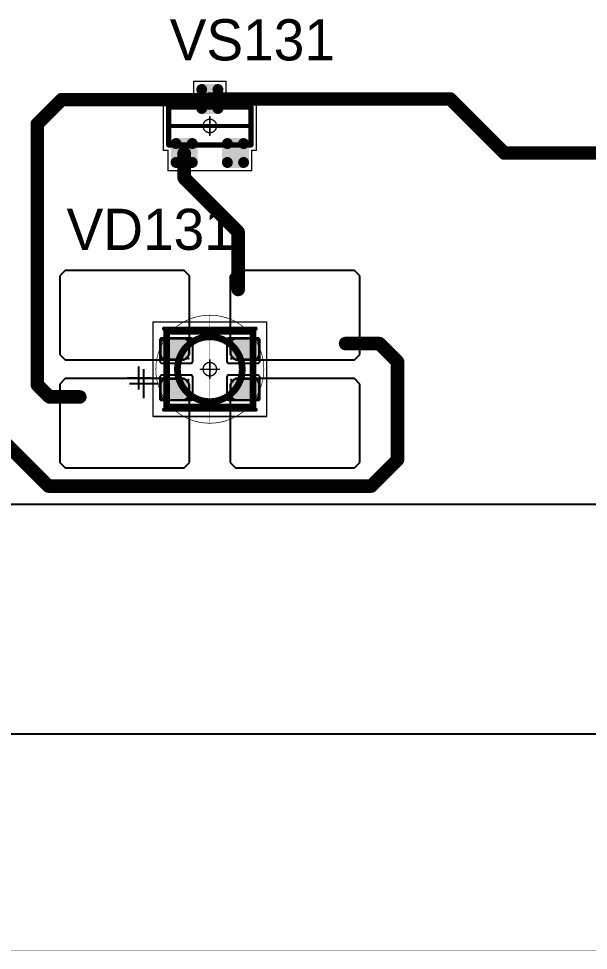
# Model space of a CAD drawing. Header units: millimetres. Extents: x 0 to 400, y 0 to 511.
# Drawn here: x 312.92 to 334.01, y 0 to 34.47 of the extents above; entities that cross this region are included whole.
import ezdxf

# ---------------------------------------------------------------- set-up
doc = ezdxf.new("R2010")
doc.units = ezdxf.units.MM
for name, color, linetype in [('Mechanical10', 56, 'Continuous'), ('Mechanical13', 56, 'Continuous'), ('Mechanical15', 56, 'Continuous'), ('Mechanical2', 216, 'Continuous'), ('TopLayer', 1, 'Continuous'), ('TopOverlay', 2, 'Continuous'), ('TopPaste', 8, 'Continuous'), ('TopSolder', 216, 'Continuous')]:
    doc.layers.add(name, color=color, linetype=linetype)

# ---------------------------------------------------------------- blocks, each defined once
blk = doc.blocks.new('SOT23_466')
at = {"layer": 'Mechanical13', "const_width": 0.2}
for points in [[(-0.7, 1.52), (0.7, 1.52)], [(-0.7, 1.52), (-0.7, -1.52)], [(0.7, 1.52), (0.7, -1.52)], [(-0.7, -1.52), (0.7, -1.52)]]:
    blk.add_lwpolyline(points, dxfattribs=at)
at = {"layer": 'Mechanical13', "const_width": 0.1}
for points in [[(-0.75, 1.52, 1), (-0.65, 1.52, 1)], [(-0.75, 1.52, 1), (-0.65, 1.52, 1)], [(0.65, 1.52, 1), (0.75, 1.52, 1)], [(0.65, 1.52, 1), (0.75, 1.52, 1)], [(-0.75, -1.52, 1), (-0.65, -1.52, 1)], [(-0.75, -1.52, 1), (-0.65, -1.52, 1)], [(0.65, -1.52, 1), (0.75, -1.52, 1)], [(0.65, -1.52, 1), (0.75, -1.52, 1)]]:
    blk.add_lwpolyline(points, format="xyb", close=True, dxfattribs=at)
at = {"layer": 'Mechanical15', "const_width": 0.05}
for points in [[(-0.9, 1.72), (-0.9, 1.55)], [(-0.9, 1.72), (0.9, 1.72)], [(0.9, 1.72), (0.9, 0.6)], [(-1.65, 1.55), (-1.65, -1.55)], [(-1.65, 1.55), (-0.9, 1.55)], [(0, 0.35), (0, -0.35)], [(0.9, 0.6), (1.65, 0.6)], [(1.65, 0.6), (1.65, -0.6)], [(-0.35, 0), (0.35, 0)], [(0.9, -0.6), (1.65, -0.6)], [(0.9, -0.6), (0.9, -1.72)], [(-1.65, -1.55), (-0.9, -1.55)], [(-0.9, -1.55), (-0.9, -1.72)], [(-0.9, -1.72), (0.9, -1.72)]]:
    blk.add_lwpolyline(points, dxfattribs=at)
at = {"layer": 'Mechanical15'}
for points, const_width in [([(-0.913, 1.72, 1), (-0.888, 1.72, 1)], 0.025), ([(-0.913, 1.72, 1), (-0.888, 1.72, 1)], 0.025), ([(0.888, 1.72, 1), (0.913, 1.72, 1)], 0.025), ([(0.888, 1.72, 1), (0.913, 1.72, 1)], 0.025), ([(-1.662, 1.55, 1), (-1.637, 1.55, 1)], 0.025), ([(-1.662, 1.55, 1), (-1.637, 1.55, 1)], 0.025), ([(-0.913, 1.55, 1), (-0.888, 1.55, 1)], 0.025), ([(-0.913, 1.55, 1), (-0.888, 1.55, 1)], 0.025), ([(-0.012, 0.35, 1), (0.012, 0.35, 1)], 0.025), ([(0.888, 0.6, 1), (0.913, 0.6, 1)], 0.025), ([(0.888, 0.6, 1), (0.913, 0.6, 1)], 0.025), ([(1.637, 0.6, 1), (1.662, 0.6, 1)], 0.025), ([(1.637, 0.6, 1), (1.662, 0.6, 1)], 0.025), ([(-0.362, 0, 1), (-0.337, 0, 1)], 0.025), ([(0.25, 0, 1), (-0.25, 0, 1)], 0.05), ([(-0.262, 0, 1), (-0.238, 0, 1)], 0.025), ([(0.238, 0, 1), (0.262, 0, 1)], 0.025), ([(0.337, 0, 1), (0.362, 0, 1)], 0.025), ([(-0.012, -0.35, 1), (0.012, -0.35, 1)], 0.025), ([(0.888, -0.6, 1), (0.913, -0.6, 1)], 0.025), ([(0.888, -0.6, 1), (0.913, -0.6, 1)], 0.025), ([(1.637, -0.6, 1), (1.662, -0.6, 1)], 0.025), ([(1.637, -0.6, 1), (1.662, -0.6, 1)], 0.025), ([(-1.662, -1.55, 1), (-1.637, -1.55, 1)], 0.025), ([(-1.662, -1.55, 1), (-1.637, -1.55, 1)], 0.025), ([(-0.913, -1.55, 1), (-0.888, -1.55, 1)], 0.025), ([(-0.913, -1.55, 1), (-0.888, -1.55, 1)], 0.025), ([(-0.913, -1.72, 1), (-0.888, -1.72, 1)], 0.025), ([(-0.913, -1.72, 1), (-0.888, -1.72, 1)], 0.025), ([(0.888, -1.72, 1), (0.913, -1.72, 1)], 0.025), ([(0.888, -1.72, 1), (0.913, -1.72, 1)], 0.025)]:
    blk.add_lwpolyline(points, format="xyb", close=True, dxfattribs=dict(at, const_width=const_width))
at = {"layer": 'TopLayer', "const_width": 0.1}
for points in [[(-1.4, 1.25, 1), (-1.3, 1.25, 1)], [(-0.7, 1.25, 1), (-0.6, 1.25, 1)], [(-1.4, 0.65, 1), (-1.3, 0.65, 1)], [(-0.7, 0.65, 1), (-0.6, 0.65, 1)], [(0.6, 0.3, 1), (0.7, 0.3, 1)], [(1.3, 0.3, 1), (1.4, 0.3, 1)], [(0.6, -0.3, 1), (0.7, -0.3, 1)], [(1.3, -0.3, 1), (1.4, -0.3, 1)], [(-1.4, -0.65, 1), (-1.3, -0.65, 1)], [(-0.7, -0.65, 1), (-0.6, -0.65, 1)], [(-1.4, -1.25, 1), (-1.3, -1.25, 1)], [(-0.7, -1.25, 1), (-0.6, -1.25, 1)]]:
    blk.add_lwpolyline(points, format="xyb", close=True, dxfattribs=at)
at = {"layer": 'TopLayer'}
for points in [[(-1.45, 1.25), (-1.45, 0.65), (-0.55, 1.25), (-0.55, 0.65)], [(-1.35, 1.35), (-1.35, 0.55), (-0.65, 1.35), (-0.65, 0.55)], [(0.65, 0.4), (0.65, -0.4), (1.35, 0.4), (1.35, -0.4)], [(0.55, 0.3), (0.55, -0.3), (1.45, 0.3), (1.45, -0.3)], [(-1.45, -0.65), (-1.45, -1.25), (-0.55, -0.65), (-0.55, -1.25)], [(-1.35, -0.55), (-1.35, -1.35), (-0.65, -0.55), (-0.65, -1.35)]]:
    blk.add_solid(points, dxfattribs=at)
at = {"layer": 'TopOverlay', "const_width": 0.15}
blk.add_lwpolyline([(0, 1.5), (0, -1.5)], dxfattribs=at)
at = {"layer": 'TopOverlay', "const_width": 0.075}
for points in [[(-0.038, 1.5, 1), (0.038, 1.5, 1)], [(-0.038, -1.5, 1), (0.038, -1.5, 1)]]:
    blk.add_lwpolyline(points, format="xyb", close=True, dxfattribs=at)
at = {"layer": 'TopPaste', "const_width": 0.075}
for points in [[(-1.387, 1.25, 1), (-1.313, 1.25, 1)], [(-0.687, 1.25, 1), (-0.613, 1.25, 1)], [(-1.387, 0.65, 1), (-1.313, 0.65, 1)], [(-0.687, 0.65, 1), (-0.613, 0.65, 1)], [(0.613, 0.3, 1), (0.687, 0.3, 1)], [(1.313, 0.3, 1), (1.387, 0.3, 1)], [(0.613, -0.3, 1), (0.687, -0.3, 1)], [(1.313, -0.3, 1), (1.387, -0.3, 1)], [(-1.387, -0.65, 1), (-1.313, -0.65, 1)], [(-0.687, -0.65, 1), (-0.613, -0.65, 1)], [(-1.387, -1.25, 1), (-1.313, -1.25, 1)], [(-0.687, -1.25, 1), (-0.613, -1.25, 1)]]:
    blk.add_lwpolyline(points, format="xyb", close=True, dxfattribs=at)
at = {"layer": 'TopPaste'}
for points in [[(-1.425, 1.25), (-1.425, 0.65), (-0.575, 1.25), (-0.575, 0.65)], [(-1.35, 1.325), (-1.35, 0.575), (-0.65, 1.325), (-0.65, 0.575)], [(0.65, 0.375), (0.65, -0.375), (1.35, 0.375), (1.35, -0.375)], [(0.575, 0.3), (0.575, -0.3), (1.425, 0.3), (1.425, -0.3)], [(-1.425, -0.65), (-1.425, -1.25), (-0.575, -0.65), (-0.575, -1.25)], [(-1.35, -0.575), (-1.35, -1.325), (-0.65, -0.575), (-0.65, -1.325)]]:
    blk.add_solid(points, dxfattribs=at)
at = {"layer": 'TopSolder', "const_width": 0.202}
for points in [[(-1.451, 1.25, 1), (-1.249, 1.25, 1)], [(-0.751, 1.25, 1), (-0.549, 1.25, 1)], [(-1.451, 0.65, 1), (-1.249, 0.65, 1)], [(-0.751, 0.65, 1), (-0.549, 0.65, 1)], [(0.549, 0.3, 1), (0.751, 0.3, 1)], [(1.249, 0.3, 1), (1.451, 0.3, 1)], [(0.549, -0.3, 1), (0.751, -0.3, 1)], [(1.249, -0.3, 1), (1.451, -0.3, 1)], [(-1.451, -0.65, 1), (-1.249, -0.65, 1)], [(-0.751, -0.65, 1), (-0.549, -0.65, 1)], [(-1.451, -1.25, 1), (-1.249, -1.25, 1)], [(-0.751, -1.25, 1), (-0.549, -1.25, 1)]]:
    blk.add_lwpolyline(points, format="xyb", close=True, dxfattribs=at)
at = {"layer": 'TopSolder'}
for points in [[(-1.35, 1.452), (-1.35, 0.448), (-0.65, 1.452), (-0.65, 0.448)], [(-1.552, 1.25), (-1.552, 0.65), (-0.448, 1.25), (-0.448, 0.65)], [(0.65, 0.502), (0.65, -0.502), (1.35, 0.502), (1.35, -0.502)], [(0.448, 0.3), (0.448, -0.3), (1.552, 0.3), (1.552, -0.3)], [(-1.552, -0.65), (-1.552, -1.25), (-0.448, -0.65), (-0.448, -1.25)], [(-1.35, -0.448), (-1.35, -1.452), (-0.65, -0.448), (-0.65, -1.452)]]:
    blk.add_solid(points, dxfattribs=at)
blk = doc.blocks.new('E65F_670')
at = {"layer": 'Mechanical13'}
for p, q in [((2.441, 1.071), (2.441, 0)), ((1.905, 0.536), (2.976, 0.536))]:
    blk.add_line(p, q, dxfattribs=at)
at = {"layer": 'Mechanical13', "const_width": 0.25}
for points in [[(-1.6, 1.4), (-1.6, -1.4)], [(1.6, 1.4), (-1.6, 1.4)], [(1.6, 1.4), (1.6, -1.4)], [(1.6, -1.4), (-1.6, -1.4)]]:
    blk.add_lwpolyline(points, dxfattribs=at)
at = {"layer": 'Mechanical13'}
for points, const_width in [([(-1.663, 1.4, 1), (-1.538, 1.4, 1)], 0.125), ([(-1.663, 1.4, 1), (-1.538, 1.4, 1)], 0.125), ([(1.537, 1.4, 1), (1.662, 1.4, 1)], 0.125), ([(1.537, 1.4, 1), (1.662, 1.4, 1)], 0.125), ([(1.2, 0, 1), (-1.2, 0, 1)], 0.25), ([(-1.263, 0, 1), (-1.138, 0, 1)], 0.125), ([(1.137, 0, 1), (1.262, 0, 1)], 0.125), ([(-1.663, -1.4, 1), (-1.538, -1.4, 1)], 0.125), ([(-1.663, -1.4, 1), (-1.538, -1.4, 1)], 0.125), ([(1.537, -1.4, 1), (1.662, -1.4, 1)], 0.125), ([(1.537, -1.4, 1), (1.662, -1.4, 1)], 0.125)]:
    blk.add_lwpolyline(points, format="xyb", close=True, dxfattribs=dict(at, const_width=const_width))
at = {"layer": 'Mechanical15', "const_width": 0.05}
for points in [[(2.1, 1.75), (-2.1, 1.75)], [(-2.1, 1.75), (-2.1, -1.75)], [(2.1, 1.75), (2.1, -1.75)], [(0, -0.35), (0, 0.35)], [(0, -0.35), (0, 0.35)], [(0.35, 0), (-0.35, 0)], [(0.35, 0), (-0.35, 0)], [(2.1, -1.75), (-2.1, -1.75)]]:
    blk.add_lwpolyline(points, dxfattribs=at)
at = {"layer": 'Mechanical15'}
for points, const_width in [([(-2.113, 1.75, 1), (-2.088, 1.75, 1)], 0.025), ([(-2.113, 1.75, 1), (-2.088, 1.75, 1)], 0.025), ([(2.087, 1.75, 1), (2.112, 1.75, 1)], 0.025), ([(2.087, 1.75, 1), (2.112, 1.75, 1)], 0.025), ([(-0.013, 0.35, 1), (0.012, 0.35, 1)], 0.025), ([(-0.013, 0.35, 1), (0.012, 0.35, 1)], 0.025), ([(-0.363, 0, 1), (-0.338, 0, 1)], 0.025), ([(-0.363, 0, 1), (-0.338, 0, 1)], 0.025), ([(0.25, 0, 1), (-0.25, 0, 1)], 0.05), ([(0.25, 0, 1), (-0.25, 0, 1)], 0.05), ([(-0.263, 0, 1), (-0.238, 0, 1)], 0.025), ([(-0.263, 0, 1), (-0.238, 0, 1)], 0.025), ([(0.237, 0, 1), (0.262, 0, 1)], 0.025), ([(0.237, 0, 1), (0.262, 0, 1)], 0.025), ([(0.337, 0, 1), (0.362, 0, 1)], 0.025), ([(0.337, 0, 1), (0.362, 0, 1)], 0.025), ([(-0.013, -0.35, 1), (0.012, -0.35, 1)], 0.025), ([(-0.013, -0.35, 1), (0.012, -0.35, 1)], 0.025), ([(-2.113, -1.75, 1), (-2.088, -1.75, 1)], 0.025), ([(-2.113, -1.75, 1), (-2.088, -1.75, 1)], 0.025), ([(2.087, -1.75, 1), (2.112, -1.75, 1)], 0.025), ([(2.087, -1.75, 1), (2.112, -1.75, 1)], 0.025)]:
    blk.add_lwpolyline(points, format="xyb", close=True, dxfattribs=dict(at, const_width=const_width))
at = {"layer": 'TopLayer'}
for p, q in [((-5.35, 3.65), (-5.55, 3.45)), ((-5.55, 3.45), (-5.55, 3.45)), ((-5.55, 3.45), (-5.55, 0.55)), ((-0.95, 3.65), (-5.35, 3.65)), ((-5.35, 3.65), (-5.35, 3.65)), ((-0.75, 3.45), (-0.95, 3.65)), ((-0.75, 0.55), (-0.75, 3.45)), ((0.95, 3.65), (0.75, 3.45)), ((0.75, 3.45), (0.75, 3.45)), ((0.75, 3.45), (0.75, 0.55)), ((5.35, 3.65), (0.95, 3.65)), ((0.95, 3.65), (0.95, 3.65)), ((5.55, 3.45), (5.35, 3.65)), ((5.55, 0.55), (5.55, 3.45)), ((-5.55, 0.55), (-5.35, 0.35)), ((-5.35, 0.35), (-0.95, 0.35)), ((-0.95, 0.35), (-0.75, 0.55)), ((0.75, 0.55), (0.95, 0.35)), ((0.95, 0.35), (5.35, 0.35)), ((5.35, 0.35), (5.55, 0.55)), ((-5.35, -0.35), (-5.55, -0.55)), ((-5.55, -0.55), (-5.55, -0.55)), ((-5.55, -0.55), (-5.55, -3.45)), ((-0.95, -0.35), (-5.35, -0.35)), ((-5.35, -0.35), (-5.35, -0.35)), ((-0.75, -0.55), (-0.95, -0.35)), ((-0.75, -3.45), (-0.75, -0.55)), ((0.95, -0.35), (0.75, -0.55)), ((0.75, -0.55), (0.75, -0.55)), ((0.75, -0.55), (0.75, -3.45)), ((5.35, -0.35), (0.95, -0.35)), ((0.95, -0.35), (0.95, -0.35)), ((5.55, -0.55), (5.35, -0.35)), ((5.55, -3.45), (5.55, -0.55)), ((-5.55, -3.45), (-5.35, -3.65)), ((-5.35, -3.65), (-0.95, -3.65)), ((-0.95, -3.65), (-0.75, -3.45)), ((0.75, -3.45), (0.95, -3.65)), ((0.95, -3.65), (5.35, -3.65)), ((5.35, -3.65), (5.55, -3.45))]:
    blk.add_line(p, q, dxfattribs=at)
at = {"layer": 'TopLayer', "const_width": 0.04}
for points in [[(-1.83, 1.11, 1), (-1.79, 1.11, 1)], [(-0.81, 1.11, 1), (-0.77, 1.11, 1)], [(0.77, 1.11, 1), (0.81, 1.11, 1)], [(1.79, 1.11, 1), (1.83, 1.11, 1)], [(-1.83, 0.39, 1), (-1.79, 0.39, 1)], [(-0.81, 0.39, 1), (-0.77, 0.39, 1)], [(0.77, 0.39, 1), (0.81, 0.39, 1)], [(1.79, 0.39, 1), (1.83, 0.39, 1)], [(-1.83, -0.39, 1), (-1.79, -0.39, 1)], [(-0.81, -0.39, 1), (-0.77, -0.39, 1)], [(0.77, -0.39, 1), (0.81, -0.39, 1)], [(1.79, -0.39, 1), (1.83, -0.39, 1)], [(-1.83, -1.11, 1), (-1.79, -1.11, 1)], [(-0.81, -1.11, 1), (-0.77, -1.11, 1)], [(0.77, -1.11, 1), (0.81, -1.11, 1)], [(1.79, -1.11, 1), (1.83, -1.11, 1)]]:
    blk.add_lwpolyline(points, format="xyb", close=True, dxfattribs=at)
at = {"layer": 'TopLayer'}
for points in [[(-1.85, 1.11), (-1.85, 0.39), (-0.75, 1.11), (-0.75, 0.39)], [(-1.81, 1.15), (-1.81, 0.35), (-0.79, 1.15), (-0.79, 0.35)], [(0.75, 1.11), (0.75, 0.39), (1.85, 1.11), (1.85, 0.39)], [(0.79, 1.15), (0.79, 0.35), (1.81, 1.15), (1.81, 0.35)], [(-1.85, -0.39), (-1.85, -1.11), (-0.75, -0.39), (-0.75, -1.11)], [(-1.81, -0.35), (-1.81, -1.15), (-0.79, -0.35), (-0.79, -1.15)], [(0.75, -0.39), (0.75, -1.11), (1.85, -0.39), (1.85, -1.11)], [(0.79, -0.35), (0.79, -1.15), (1.81, -0.35), (1.81, -1.15)]]:
    blk.add_solid(points, dxfattribs=at)
at = {"layer": 'TopOverlay'}
for p, q in [((2.628, 0.757), (2.628, -0.1)), ((2.2, 0.328), (3.057, 0.328))]:
    blk.add_line(p, q, dxfattribs=at)
at = {"layer": 'TopOverlay', "const_width": 0.15}
for points in [[(1.7, 1.5), (-1.7, 1.5)], [(1.7, -1.5), (-1.7, -1.5)]]:
    blk.add_lwpolyline(points, dxfattribs=at)
at = {"layer": 'TopOverlay', "const_width": 0.075}
for points in [[(-1.738, 1.5, 1), (-1.663, 1.5, 1)], [(1.662, 1.5, 1), (1.737, 1.5, 1)], [(-1.738, -1.5, 1), (-1.663, -1.5, 1)], [(1.662, -1.5, 1), (1.737, -1.5, 1)]]:
    blk.add_lwpolyline(points, format="xyb", close=True, dxfattribs=at)
at = {"layer": 'TopPaste'}
for p, q in [((-1.773, 1.073), (-1.814, 1.011)), ((-1.711, 1.114), (-1.773, 1.073)), ((-1.638, 1.129), (-1.711, 1.114)), ((-0.963, 1.129), (-1.638, 1.129)), ((-0.889, 1.114), (-0.963, 1.129)), ((-0.827, 1.073), (-0.889, 1.114)), ((-0.786, 1.011), (-0.827, 1.073)), ((0.827, 1.073), (0.786, 1.011)), ((0.889, 1.114), (0.827, 1.073)), ((0.962, 1.129), (0.889, 1.114)), ((1.637, 1.129), (0.962, 1.129)), ((1.711, 1.114), (1.637, 1.129)), ((1.773, 1.073), (1.711, 1.114)), ((1.814, 1.011), (1.773, 1.073)), ((-1.814, 1.011), (-1.829, 0.938)), ((-1.829, 0.938), (-1.829, 0.562)), ((-0.771, 0.938), (-0.786, 1.011)), ((-0.771, 0.562), (-0.771, 0.938)), ((0.786, 1.011), (0.771, 0.938)), ((0.771, 0.938), (0.771, 0.562)), ((1.829, 0.938), (1.814, 1.011)), ((1.829, 0.562), (1.829, 0.938)), ((-1.829, 0.562), (-1.814, 0.489)), ((-1.814, 0.489), (-1.773, 0.427)), ((-1.773, 0.427), (-1.711, 0.386)), ((-1.711, 0.386), (-1.638, 0.371)), ((-1.638, 0.371), (-0.963, 0.371)), ((-0.963, 0.371), (-0.889, 0.386)), ((-0.889, 0.386), (-0.827, 0.427)), ((-0.827, 0.427), (-0.786, 0.489)), ((-0.786, 0.489), (-0.771, 0.562)), ((0.771, 0.562), (0.786, 0.489)), ((0.786, 0.489), (0.827, 0.427)), ((0.827, 0.427), (0.889, 0.386)), ((0.889, 0.386), (0.962, 0.371)), ((0.962, 0.371), (1.637, 0.371)), ((1.637, 0.371), (1.711, 0.386)), ((1.711, 0.386), (1.773, 0.427)), ((1.773, 0.427), (1.814, 0.489)), ((1.814, 0.489), (1.829, 0.562)), ((-1.814, -0.489), (-1.829, -0.563)), ((-1.829, -0.563), (-1.829, -0.938)), ((-1.773, -0.427), (-1.814, -0.489)), ((-1.711, -0.386), (-1.773, -0.427)), ((-1.638, -0.371), (-1.711, -0.386)), ((-0.963, -0.371), (-1.638, -0.371)), ((-0.889, -0.386), (-0.963, -0.371)), ((-0.827, -0.427), (-0.889, -0.386)), ((-0.786, -0.489), (-0.827, -0.427)), ((-0.771, -0.563), (-0.786, -0.489)), ((-0.771, -0.938), (-0.771, -0.563)), ((0.786, -0.489), (0.771, -0.563)), ((0.771, -0.563), (0.771, -0.938)), ((0.827, -0.427), (0.786, -0.489)), ((0.889, -0.386), (0.827, -0.427)), ((0.962, -0.371), (0.889, -0.386)), ((1.637, -0.371), (0.962, -0.371)), ((1.711, -0.386), (1.637, -0.371)), ((1.773, -0.427), (1.711, -0.386)), ((1.814, -0.489), (1.773, -0.427)), ((1.829, -0.563), (1.814, -0.489)), ((1.829, -0.938), (1.829, -0.563)), ((-1.829, -0.938), (-1.814, -1.011)), ((-1.814, -1.011), (-1.773, -1.073)), ((-0.827, -1.073), (-0.786, -1.011)), ((-0.786, -1.011), (-0.771, -0.938)), ((0.771, -0.938), (0.786, -1.011)), ((0.786, -1.011), (0.827, -1.073)), ((1.773, -1.073), (1.814, -1.011)), ((1.814, -1.011), (1.829, -0.938)), ((-1.773, -1.073), (-1.711, -1.114)), ((-1.711, -1.114), (-1.638, -1.129)), ((-1.638, -1.129), (-0.963, -1.129)), ((-0.963, -1.129), (-0.889, -1.114)), ((-0.889, -1.114), (-0.827, -1.073)), ((0.827, -1.073), (0.889, -1.114)), ((0.889, -1.114), (0.962, -1.129)), ((0.962, -1.129), (1.637, -1.129)), ((1.637, -1.129), (1.711, -1.114)), ((1.711, -1.114), (1.773, -1.073))]:
    blk.add_line(p, q, dxfattribs=at)
at = {"layer": 'TopSolder'}
for p, q in [((-1.842, 1.129), (-1.85, 1.111)), ((-1.85, 1.111), (-1.85, 1.101)), ((-1.85, 1.101), (-1.85, 1.101)), ((-1.85, 1.101), (-1.85, 0.301)), ((-1.828, 1.143), (-1.842, 1.129)), ((-1.81, 1.151), (-1.828, 1.143)), ((-1.8, 1.151), (-1.81, 1.151)), ((-0.7, 1.151), (-1.8, 1.151)), ((-0.685, 1.151), (-0.7, 1.151)), ((-0.7, 1.151), (-0.7, 1.151)), ((-0.658, 1.139), (-0.685, 1.151)), ((-0.636, 1.118), (-0.658, 1.139)), ((-0.625, 1.09), (-0.636, 1.118)), ((-0.625, 1.076), (-0.625, 1.09)), ((-0.625, 0.301), (-0.625, 1.076)), ((0.636, 1.118), (0.625, 1.09)), ((0.625, 1.09), (0.625, 1.076)), ((0.625, 1.076), (0.625, 1.076)), ((0.625, 1.076), (0.625, 0.301)), ((0.657, 1.139), (0.636, 1.118)), ((0.685, 1.151), (0.657, 1.139)), ((0.7, 1.151), (0.685, 1.151)), ((1.8, 1.151), (0.7, 1.151)), ((1.81, 1.151), (1.8, 1.151)), ((1.8, 1.151), (1.8, 1.151)), ((1.828, 1.143), (1.81, 1.151)), ((1.842, 1.129), (1.828, 1.143)), ((1.85, 1.111), (1.842, 1.129)), ((1.85, 1.101), (1.85, 1.111)), ((1.85, 0.301), (1.85, 1.101)), ((-1.85, 0.301), (-1.85, 0.286)), ((-1.85, 0.286), (-1.839, 0.258)), ((-1.839, 0.258), (-1.818, 0.237)), ((-1.818, 0.237), (-1.79, 0.226)), ((-1.79, 0.226), (-1.775, 0.226)), ((-1.775, 0.226), (-1.775, 0.226)), ((-1.775, 0.226), (-0.7, 0.226)), ((-0.7, 0.226), (-0.685, 0.226)), ((-0.685, 0.226), (-0.658, 0.237)), ((-0.658, 0.237), (-0.636, 0.258)), ((-0.636, 0.258), (-0.625, 0.286)), ((-0.625, 0.286), (-0.625, 0.301)), ((-0.625, 0.301), (-0.625, 0.301)), ((0.625, 0.301), (0.625, 0.286)), ((0.625, 0.286), (0.636, 0.258)), ((0.636, 0.258), (0.657, 0.237)), ((0.657, 0.237), (0.685, 0.226)), ((0.685, 0.226), (0.7, 0.226)), ((0.7, 0.226), (0.7, 0.226)), ((0.7, 0.226), (1.775, 0.226)), ((1.775, 0.226), (1.79, 0.226)), ((1.79, 0.226), (1.817, 0.237)), ((1.817, 0.237), (1.839, 0.258)), ((1.839, 0.258), (1.85, 0.286)), ((1.85, 0.286), (1.85, 0.301)), ((1.85, 0.301), (1.85, 0.301)), ((-1.839, -0.257), (-1.85, -0.285)), ((-1.85, -0.285), (-1.85, -0.299)), ((-1.85, -0.299), (-1.85, -0.299)), ((-1.85, -0.299), (-1.85, -1.099)), ((-1.818, -0.236), (-1.839, -0.257)), ((-1.79, -0.224), (-1.818, -0.236)), ((-1.775, -0.224), (-1.79, -0.224)), ((-0.7, -0.224), (-1.775, -0.224)), ((-0.685, -0.224), (-0.7, -0.224)), ((-0.7, -0.224), (-0.7, -0.224)), ((-0.658, -0.236), (-0.685, -0.224)), ((-0.636, -0.257), (-0.658, -0.236)), ((-0.625, -0.285), (-0.636, -0.257)), ((-0.625, -0.299), (-0.625, -0.285)), ((-0.625, -1.074), (-0.625, -0.299)), ((0.636, -0.257), (0.625, -0.285)), ((0.625, -0.285), (0.625, -0.299)), ((0.625, -0.299), (0.625, -0.299)), ((0.625, -0.299), (0.625, -1.074)), ((0.657, -0.236), (0.636, -0.257)), ((0.685, -0.224), (0.657, -0.236)), ((0.7, -0.224), (0.685, -0.224)), ((1.775, -0.224), (0.7, -0.224)), ((1.79, -0.224), (1.775, -0.224)), ((1.775, -0.224), (1.775, -0.224)), ((1.817, -0.236), (1.79, -0.224)), ((1.839, -0.257), (1.817, -0.236)), ((1.85, -0.285), (1.839, -0.257)), ((1.85, -0.299), (1.85, -0.285)), ((1.85, -1.099), (1.85, -0.299)), ((-1.85, -1.099), (-1.85, -1.109)), ((-1.85, -1.109), (-1.842, -1.128)), ((-1.842, -1.128), (-1.828, -1.142)), ((-1.828, -1.142), (-1.81, -1.149)), ((-1.81, -1.149), (-1.8, -1.149)), ((-1.8, -1.149), (-0.7, -1.149)), ((-1.8, -1.149), (-1.8, -1.149)), ((-0.7, -1.149), (-0.685, -1.149)), ((-0.685, -1.149), (-0.658, -1.138)), ((-0.658, -1.138), (-0.636, -1.117)), ((-0.636, -1.117), (-0.625, -1.089)), ((-0.625, -1.089), (-0.625, -1.074)), ((-0.625, -1.074), (-0.625, -1.074)), ((0.625, -1.074), (0.625, -1.089)), ((0.625, -1.089), (0.636, -1.117)), ((0.636, -1.117), (0.657, -1.138)), ((0.657, -1.138), (0.685, -1.149)), ((0.685, -1.149), (0.7, -1.149)), ((0.7, -1.149), (1.8, -1.149)), ((0.7, -1.149), (0.7, -1.149)), ((1.8, -1.149), (1.81, -1.149)), ((1.81, -1.149), (1.828, -1.142)), ((1.828, -1.142), (1.842, -1.128)), ((1.842, -1.128), (1.85, -1.109)), ((1.85, -1.109), (1.85, -1.099)), ((1.85, -1.099), (1.85, -1.099))]:
    blk.add_line(p, q, dxfattribs=at)

msp = doc.modelspace()

# ---------------------------------------------------------------- linework, layer by layer
at = {"layer": 'Mechanical10', "const_width": 0.01}
msp.add_lwpolyline([(0, 0), (400, 0)], dxfattribs=at)
at = {"layer": 'Mechanical2'}
for points, const_width in [([(322, 21.5, 1), (318, 21.5, 1)], 0.0254), ([(320, 23.5, 1), (320, 23.5, 1)], 0.0005), ([(317.994, 21.5, 1), (318.006, 21.5, 1)], 0.0127), ([(318, 21.5, 1), (318, 21.5, 1)], 0.0005), ([(321.994, 21.5, 1), (322.006, 21.5, 1)], 0.0127), ([(322, 21.5, 1), (322, 21.5, 1)], 0.0005), ([(320, 19.5, 1), (320, 19.5, 1)], 0.0005)]:
    msp.add_lwpolyline(points, format="xyb", close=True, dxfattribs=dict(at, const_width=const_width))
at = {"layer": 'Mechanical2', "const_width": 0.001}
for points in [[(320, 19.5), (320, 23.5)], [(318, 21.5), (322, 21.5)]]:
    msp.add_lwpolyline(points, dxfattribs=at)
at = {"layer": 'TopLayer'}
for p, q in [((172.55, 16.5), (348.325, 16.5)), ((351.6, 8), (204.15, 8))]:
    msp.add_line(p, q, dxfattribs=at)
at = {"layer": 'TopLayer', "const_width": 0.5}
for points in [[(313.612, 30.575), (314.512, 31.475)], [(314.512, 31.475), (319.912, 31.475)], [(320, 31.5), (328.9, 31.5)], [(328.9, 31.5), (330.9, 29.5)], [(313.612, 20.925), (313.612, 30.575)], [(319.05, 28.575), (319.05, 29.5)], [(330.9, 29.5), (339.05, 29.5)], [(319.05, 28.575), (321.05, 26.575)], [(321.05, 24.45), (321.05, 26.575)], [(325.025, 22.45), (326.275, 22.45)], [(326.275, 22.45), (326.95, 21.775)], [(309.3, 21.9), (314.025, 17.175)], [(326.95, 18.15), (326.95, 21.775)], [(313.612, 20.925), (314.062, 20.475)], [(314.062, 20.475), (315.187, 20.475)], [(325.975, 17.175), (326.95, 18.15)], [(314.025, 17.175), (325.975, 17.175)]]:
    msp.add_lwpolyline(points, dxfattribs=at)
at = {"layer": 'TopLayer', "const_width": 0.25}
for points in [[(314.387, 31.475, 1), (314.637, 31.475, 1)], [(314.387, 31.475, 1), (314.637, 31.475, 1)], [(319.787, 31.475, 1), (320.037, 31.475, 1)], [(319.875, 31.5, 1), (320.125, 31.5, 1)], [(328.775, 31.5, 1), (329.025, 31.5, 1)], [(328.775, 31.5, 1), (329.025, 31.5, 1)], [(313.487, 30.575, 1), (313.737, 30.575, 1)], [(313.487, 30.575, 1), (313.737, 30.575, 1)], [(318.925, 29.5, 1), (319.175, 29.5, 1)], [(330.775, 29.5, 1), (331.025, 29.5, 1)], [(330.775, 29.5, 1), (331.025, 29.5, 1)], [(318.925, 28.575, 1), (319.175, 28.575, 1)], [(318.925, 28.575, 1), (319.175, 28.575, 1)], [(320.925, 26.575, 1), (321.175, 26.575, 1)], [(320.925, 26.575, 1), (321.175, 26.575, 1)], [(320.925, 24.45, 1), (321.175, 24.45, 1)], [(324.9, 22.45, 1), (325.15, 22.45, 1)], [(326.15, 22.45, 1), (326.4, 22.45, 1)], [(326.15, 22.45, 1), (326.4, 22.45, 1)], [(326.825, 21.775, 1), (327.075, 21.775, 1)], [(326.825, 21.775, 1), (327.075, 21.775, 1)], [(313.487, 20.925, 1), (313.737, 20.925, 1)], [(313.487, 20.925, 1), (313.737, 20.925, 1)], [(313.937, 20.475, 1), (314.187, 20.475, 1)], [(313.937, 20.475, 1), (314.187, 20.475, 1)], [(315.062, 20.475, 1), (315.312, 20.475, 1)], [(326.825, 18.15, 1), (327.075, 18.15, 1)], [(326.825, 18.15, 1), (327.075, 18.15, 1)], [(313.9, 17.175, 1), (314.15, 17.175, 1)], [(313.9, 17.175, 1), (314.15, 17.175, 1)], [(325.85, 17.175, 1), (326.1, 17.175, 1)], [(325.85, 17.175, 1), (326.1, 17.175, 1)]]:
    msp.add_lwpolyline(points, format="xyb", close=True, dxfattribs=at)

# ---------------------------------------------------------------- block references
for name, p, rotation in [('SOT23_466', (320, 30.5), 90), ('E65F_670', (320, 21.5), 180)]:
    msp.add_blockref(name, p, dxfattribs=dict(rotation=rotation))

# ---------------------------------------------------------------- texts
at = {"layer": 'TopOverlay'}
for s, p in [('VS131', (318.514, 32.926)), ('VD131', (314.696, 25.913))]:
    msp.add_text(s, height=1.524, dxfattribs=at).set_placement(p)

doc.saveas('drawing.dxf')
